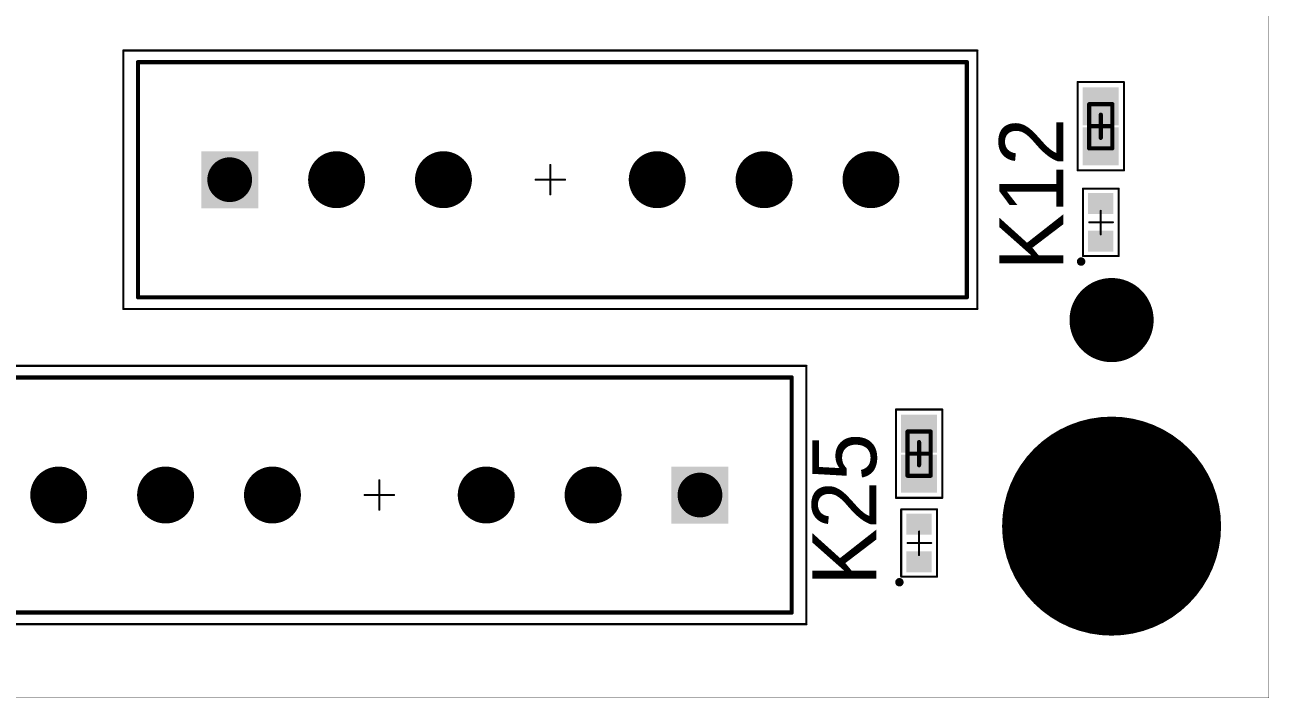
# Model space of a CAD drawing. Header units: millimetres. Extents: x 0 to 100, y 0 to 100.
# Drawn here: x 70.44 to 100.01, y 0 to 16 of the extents above; entities that cross this region are included whole.
import ezdxf

# ---------------------------------------------------------------- set-up
doc = ezdxf.new("R2010")
doc.units = ezdxf.units.MM
for name, color, linetype in [('BottomLayer', 5, 'Continuous'), ('BottomSolder', 6, 'Continuous'), ('Mechanical1', 6, 'Continuous'), ('Mechanical13', 56, 'Continuous'), ('Mechanical15', 56, 'Continuous'), ('MidLayer14', 9, 'Continuous'), ('MultiLayer', 9, 'Continuous'), ('PadHoleLayer', 156, 'Continuous'), ('TopLayer', 1, 'Continuous'), ('TopOverlay', 2, 'Continuous'), ('TopPaste', 8, 'Continuous'), ('TopSolder', 216, 'Continuous')]:
    doc.layers.add(name, color=color, linetype=linetype)

msp = doc.modelspace()

# ---------------------------------------------------------------- linework, layer by layer
at = {"layer": 'BottomLayer'}
for points, const_width in [([(77.563, 12.319, 1), (78.139, 12.319, 1)], 0.575), ([(80.103, 12.319, 1), (80.679, 12.319, 1)], 0.575), ([(85.183, 12.319, 1), (85.759, 12.319, 1)], 0.575), ([(87.723, 12.319, 1), (88.299, 12.319, 1)], 0.575), ([(90.263, 12.319, 1), (90.839, 12.319, 1)], 0.575), ([(95.019, 4.087, 1), (97.519, 4.087, 1)], 2.5), ([(70.959, 4.826, 1), (71.535, 4.826, 1)], 0.575), ([(73.499, 4.826, 1), (74.075, 4.826, 1)], 0.575), ([(76.039, 4.826, 1), (76.615, 4.826, 1)], 0.575), ([(81.119, 4.826, 1), (81.695, 4.826, 1)], 0.575), ([(83.659, 4.826, 1), (84.235, 4.826, 1)], 0.575)]:
    msp.add_lwpolyline(points, format="xyb", close=True, dxfattribs=dict(at, const_width=const_width))
for points in [[(74.736, 12.894), (74.736, 11.744), (75.886, 12.894), (75.886, 11.744)], [(87.062, 4.251), (87.062, 5.401), (85.912, 4.251), (85.912, 5.401)]]:
    msp.add_solid(points, dxfattribs=at)
at = {"layer": 'BottomSolder'}
for points, const_width in [([(77.513, 12.319, 1), (78.189, 12.319, 1)], 0.677), ([(80.053, 12.319, 1), (80.729, 12.319, 1)], 0.677), ([(85.133, 12.319, 1), (85.809, 12.319, 1)], 0.677), ([(87.673, 12.319, 1), (88.349, 12.319, 1)], 0.677), ([(90.213, 12.319, 1), (90.889, 12.319, 1)], 0.677), ([(94.968, 4.087, 1), (97.57, 4.087, 1)], 2.602), ([(70.909, 4.826, 1), (71.585, 4.826, 1)], 0.677), ([(73.449, 4.826, 1), (74.125, 4.826, 1)], 0.677), ([(75.989, 4.826, 1), (76.665, 4.826, 1)], 0.677), ([(81.069, 4.826, 1), (81.745, 4.826, 1)], 0.677), ([(83.609, 4.826, 1), (84.285, 4.826, 1)], 0.677)]:
    msp.add_lwpolyline(points, format="xyb", close=True, dxfattribs=dict(at, const_width=const_width))
for points in [[(74.634, 12.996), (74.634, 11.642), (75.988, 12.996), (75.988, 11.642)], [(87.164, 4.149), (87.164, 5.503), (85.81, 4.149), (85.81, 5.503)]]:
    msp.add_solid(points, dxfattribs=at)
at = {"layer": 'Mechanical1', "const_width": 0.0127}
for points in [[(100.006, 0.006), (100.006, 100.006)], [(0.006, 0.006), (100.006, 0.006)]]:
    msp.add_lwpolyline(points, dxfattribs=at)
at = {"layer": 'Mechanical1', "const_width": 0.00635}
msp.add_lwpolyline([(100.003, 0.006, 1), (100.01, 0.006, 1)], format="xyb", close=True, dxfattribs=at)
msp.add_lwpolyline([(100.003, 0.006, 1), (100.01, 0.006, 1)], format="xyb", close=True, dxfattribs=at)
msp.add_lwpolyline([(100.003, 0.006, 1), (100.01, 0.006, 1)], format="xyb", close=True, dxfattribs=at)
msp.add_lwpolyline([(100.003, 0.006, 1), (100.01, 0.006, 1)], format="xyb", close=True, dxfattribs=at)
at = {"layer": 'Mechanical13'}
for points, const_width in [([(73.131, 9.525), (73.131, 15.113)], 0.1), ([(73.131, 15.113), (92.831, 15.113)], 0.1), ([(92.831, 9.525), (92.831, 15.113)], 0.1), ([(95.737, 14.114), (96.287, 14.114)], 0.1), ([(95.737, 13.064), (95.737, 14.114)], 0.1), ([(96.287, 13.064), (96.287, 14.114)], 0.1), ([(95.737, 13.064), (96.287, 13.064)], 0.1), ([(95.587, 10.506), (95.587, 12.106)], 0.05), ([(95.587, 12.106), (96.437, 12.106)], 0.05), ([(96.437, 10.506), (96.437, 12.106)], 0.05), ([(95.587, 10.506), (96.437, 10.506)], 0.05), ([(73.131, 9.525), (92.831, 9.525)], 0.1), ([(68.967, 7.62), (88.667, 7.62)], 0.1), ([(88.667, 2.032), (88.667, 7.62)], 0.1), ([(91.419, 6.334), (91.969, 6.334)], 0.1), ([(91.419, 5.284), (91.419, 6.334)], 0.1), ([(91.969, 5.284), (91.969, 6.334)], 0.1), ([(91.419, 5.284), (91.969, 5.284)], 0.1), ([(91.269, 2.886), (91.269, 4.486)], 0.05), ([(91.269, 4.486), (92.119, 4.486)], 0.05), ([(92.119, 2.886), (92.119, 4.486)], 0.05), ([(91.269, 2.886), (92.119, 2.886)], 0.05), ([(68.967, 2.032), (88.667, 2.032)], 0.1)]:
    msp.add_lwpolyline(points, dxfattribs=dict(at, const_width=const_width))
for points, const_width in [([(73.106, 15.113, 1), (73.156, 15.113, 1)], 0.05), ([(73.106, 15.113, 1), (73.156, 15.113, 1)], 0.05), ([(92.806, 15.113, 1), (92.856, 15.113, 1)], 0.05), ([(92.806, 15.113, 1), (92.856, 15.113, 1)], 0.05), ([(95.712, 14.114, 1), (95.762, 14.114, 1)], 0.05), ([(95.712, 14.114, 1), (95.762, 14.114, 1)], 0.05), ([(96.262, 14.114, 1), (96.312, 14.114, 1)], 0.05), ([(96.262, 14.114, 1), (96.312, 14.114, 1)], 0.05), ([(95.712, 13.064, 1), (95.762, 13.064, 1)], 0.05), ([(95.712, 13.064, 1), (95.762, 13.064, 1)], 0.05), ([(96.262, 13.064, 1), (96.312, 13.064, 1)], 0.05), ([(96.262, 13.064, 1), (96.312, 13.064, 1)], 0.05), ([(95.575, 12.106, 1), (95.599, 12.106, 1)], 0.025), ([(95.575, 12.106, 1), (95.599, 12.106, 1)], 0.025), ([(96.425, 12.106, 1), (96.449, 12.106, 1)], 0.025), ([(96.425, 12.106, 1), (96.449, 12.106, 1)], 0.025), ([(95.575, 10.506, 1), (95.599, 10.506, 1)], 0.025), ([(95.575, 10.506, 1), (95.599, 10.506, 1)], 0.025), ([(96.425, 10.506, 1), (96.449, 10.506, 1)], 0.025), ([(96.425, 10.506, 1), (96.449, 10.506, 1)], 0.025), ([(73.106, 9.525, 1), (73.156, 9.525, 1)], 0.05), ([(73.106, 9.525, 1), (73.156, 9.525, 1)], 0.05), ([(92.806, 9.525, 1), (92.856, 9.525, 1)], 0.05), ([(92.806, 9.525, 1), (92.856, 9.525, 1)], 0.05), ([(88.642, 7.62, 1), (88.692, 7.62, 1)], 0.05), ([(88.642, 7.62, 1), (88.692, 7.62, 1)], 0.05), ([(91.394, 6.334, 1), (91.444, 6.334, 1)], 0.05), ([(91.394, 6.334, 1), (91.444, 6.334, 1)], 0.05), ([(91.944, 6.334, 1), (91.994, 6.334, 1)], 0.05), ([(91.944, 6.334, 1), (91.994, 6.334, 1)], 0.05), ([(91.394, 5.284, 1), (91.444, 5.284, 1)], 0.05), ([(91.394, 5.284, 1), (91.444, 5.284, 1)], 0.05), ([(91.944, 5.284, 1), (91.994, 5.284, 1)], 0.05), ([(91.944, 5.284, 1), (91.994, 5.284, 1)], 0.05), ([(91.257, 4.486, 1), (91.281, 4.486, 1)], 0.025), ([(91.257, 4.486, 1), (91.281, 4.486, 1)], 0.025), ([(92.107, 4.486, 1), (92.131, 4.486, 1)], 0.025), ([(92.107, 4.486, 1), (92.131, 4.486, 1)], 0.025), ([(91.257, 2.886, 1), (91.281, 2.886, 1)], 0.025), ([(91.257, 2.886, 1), (91.281, 2.886, 1)], 0.025), ([(92.107, 2.886, 1), (92.131, 2.886, 1)], 0.025), ([(92.107, 2.886, 1), (92.131, 2.886, 1)], 0.025), ([(88.642, 2.032, 1), (88.692, 2.032, 1)], 0.05), ([(88.642, 2.032, 1), (88.692, 2.032, 1)], 0.05)]:
    msp.add_lwpolyline(points, format="xyb", close=True, dxfattribs=dict(at, const_width=const_width))
at = {"layer": 'Mechanical15'}
for points, const_width in [([(72.781, 9.249), (72.781, 15.389)], 0.05), ([(72.781, 15.389), (93.081, 15.389)], 0.05), ([(93.081, 9.249), (93.081, 15.389)], 0.05), ([(95.462, 14.639), (96.562, 14.639)], 0.05), ([(95.462, 12.539), (95.462, 14.639)], 0.05), ([(96.562, 12.539), (96.562, 14.639)], 0.05), ([(96.012, 13.314), (96.012, 13.864)], 0.1), ([(95.737, 13.589), (96.287, 13.589)], 0.1), ([(82.931, 11.969), (82.931, 12.669)], 0.05), ([(95.462, 12.539), (96.562, 12.539)], 0.05), ([(82.581, 12.319), (83.281, 12.319)], 0.05), ([(95.587, 12.106), (96.437, 12.106)], 0.05), ([(95.587, 10.506), (95.587, 12.106)], 0.05), ([(96.437, 10.506), (96.437, 12.106)], 0.05), ([(96.012, 11.019), (96.012, 11.579)], 0.05), ([(95.739, 11.306), (96.299, 11.306)], 0.05), ([(95.587, 10.506), (96.437, 10.506)], 0.05), ([(72.781, 9.249), (93.081, 9.249)], 0.05), ([(68.717, 7.896), (89.017, 7.896)], 0.05), ([(89.017, 1.756), (89.017, 7.896)], 0.05), ([(91.144, 6.859), (92.244, 6.859)], 0.05), ([(91.144, 4.759), (91.144, 6.859)], 0.05), ([(92.244, 4.759), (92.244, 6.859)], 0.05), ([(91.694, 5.534), (91.694, 6.084)], 0.1), ([(91.419, 5.809), (91.969, 5.809)], 0.1), ([(78.867, 4.476), (78.867, 5.176)], 0.05), ([(78.517, 4.826), (79.217, 4.826)], 0.05), ([(91.144, 4.759), (92.244, 4.759)], 0.05), ([(91.269, 4.486), (92.119, 4.486)], 0.05), ([(91.269, 2.886), (91.269, 4.486)], 0.05), ([(92.119, 2.886), (92.119, 4.486)], 0.05), ([(91.694, 3.399), (91.694, 3.959)], 0.05), ([(91.421, 3.686), (91.981, 3.686)], 0.05), ([(91.269, 2.886), (92.119, 2.886)], 0.05), ([(68.717, 1.756), (89.017, 1.756)], 0.05)]:
    msp.add_lwpolyline(points, dxfattribs=dict(at, const_width=const_width))
for points, const_width in [([(72.768, 15.389, 1), (72.793, 15.389, 1)], 0.025), ([(72.768, 15.389, 1), (72.793, 15.389, 1)], 0.025), ([(93.069, 15.389, 1), (93.094, 15.389, 1)], 0.025), ([(93.069, 15.389, 1), (93.094, 15.389, 1)], 0.025), ([(95.45, 14.639, 1), (95.475, 14.639, 1)], 0.025), ([(95.45, 14.639, 1), (95.475, 14.639, 1)], 0.025), ([(96.55, 14.639, 1), (96.575, 14.639, 1)], 0.025), ([(96.55, 14.639, 1), (96.575, 14.639, 1)], 0.025), ([(95.987, 13.864, 1), (96.037, 13.864, 1)], 0.05), ([(95.712, 13.589, 1), (95.762, 13.589, 1)], 0.05), ([(96.262, 13.589, 1), (96.312, 13.589, 1)], 0.05), ([(95.987, 13.314, 1), (96.037, 13.314, 1)], 0.05), ([(82.918, 12.669, 1), (82.944, 12.669, 1)], 0.025), ([(95.45, 12.539, 1), (95.475, 12.539, 1)], 0.025), ([(95.45, 12.539, 1), (95.475, 12.539, 1)], 0.025), ([(96.55, 12.539, 1), (96.575, 12.539, 1)], 0.025), ([(96.55, 12.539, 1), (96.575, 12.539, 1)], 0.025), ([(82.568, 12.319, 1), (82.593, 12.319, 1)], 0.025), ([(83.269, 12.319, 1), (83.294, 12.319, 1)], 0.025), ([(95.575, 12.106, 1), (95.599, 12.106, 1)], 0.025), ([(95.575, 12.106, 1), (95.599, 12.106, 1)], 0.025), ([(96.425, 12.106, 1), (96.449, 12.106, 1)], 0.025), ([(96.425, 12.106, 1), (96.449, 12.106, 1)], 0.025), ([(82.918, 11.969, 1), (82.944, 11.969, 1)], 0.025), ([(96, 11.579, 1), (96.024, 11.579, 1)], 0.025), ([(95.727, 11.306, 1), (95.752, 11.306, 1)], 0.025), ([(96.287, 11.306, 1), (96.312, 11.306, 1)], 0.025), ([(96, 11.019, 1), (96.024, 11.019, 1)], 0.025), ([(95.575, 10.506, 1), (95.599, 10.506, 1)], 0.025), ([(95.575, 10.506, 1), (95.599, 10.506, 1)], 0.025), ([(96.425, 10.506, 1), (96.449, 10.506, 1)], 0.025), ([(96.425, 10.506, 1), (96.449, 10.506, 1)], 0.025), ([(72.768, 9.249, 1), (72.793, 9.249, 1)], 0.025), ([(72.768, 9.249, 1), (72.793, 9.249, 1)], 0.025), ([(93.069, 9.249, 1), (93.094, 9.249, 1)], 0.025), ([(93.069, 9.249, 1), (93.094, 9.249, 1)], 0.025), ([(89.005, 7.896, 1), (89.03, 7.896, 1)], 0.025), ([(89.005, 7.896, 1), (89.03, 7.896, 1)], 0.025), ([(91.132, 6.859, 1), (91.157, 6.859, 1)], 0.025), ([(91.132, 6.859, 1), (91.157, 6.859, 1)], 0.025), ([(92.232, 6.859, 1), (92.257, 6.859, 1)], 0.025), ([(92.232, 6.859, 1), (92.257, 6.859, 1)], 0.025), ([(91.669, 6.084, 1), (91.719, 6.084, 1)], 0.05), ([(91.394, 5.809, 1), (91.444, 5.809, 1)], 0.05), ([(91.944, 5.809, 1), (91.994, 5.809, 1)], 0.05), ([(91.669, 5.534, 1), (91.719, 5.534, 1)], 0.05), ([(78.854, 5.176, 1), (78.88, 5.176, 1)], 0.025), ([(78.504, 4.826, 1), (78.529, 4.826, 1)], 0.025), ([(79.205, 4.826, 1), (79.23, 4.826, 1)], 0.025), ([(91.132, 4.759, 1), (91.157, 4.759, 1)], 0.025), ([(91.132, 4.759, 1), (91.157, 4.759, 1)], 0.025), ([(92.232, 4.759, 1), (92.257, 4.759, 1)], 0.025), ([(92.232, 4.759, 1), (92.257, 4.759, 1)], 0.025), ([(78.854, 4.476, 1), (78.88, 4.476, 1)], 0.025), ([(91.257, 4.486, 1), (91.281, 4.486, 1)], 0.025), ([(91.257, 4.486, 1), (91.281, 4.486, 1)], 0.025), ([(92.107, 4.486, 1), (92.131, 4.486, 1)], 0.025), ([(92.107, 4.486, 1), (92.131, 4.486, 1)], 0.025), ([(91.682, 3.959, 1), (91.706, 3.959, 1)], 0.025), ([(91.409, 3.686, 1), (91.434, 3.686, 1)], 0.025), ([(91.969, 3.686, 1), (91.994, 3.686, 1)], 0.025), ([(91.682, 3.399, 1), (91.706, 3.399, 1)], 0.025), ([(91.257, 2.886, 1), (91.281, 2.886, 1)], 0.025), ([(91.257, 2.886, 1), (91.281, 2.886, 1)], 0.025), ([(92.107, 2.886, 1), (92.131, 2.886, 1)], 0.025), ([(92.107, 2.886, 1), (92.131, 2.886, 1)], 0.025), ([(89.005, 1.756, 1), (89.03, 1.756, 1)], 0.025), ([(89.005, 1.756, 1), (89.03, 1.756, 1)], 0.025)]:
    msp.add_lwpolyline(points, format="xyb", close=True, dxfattribs=dict(at, const_width=const_width))
at = {"layer": 'MidLayer14'}
for points, const_width in [([(75.045, 12.319, 1), (75.577, 12.319, 1)], 0.531), ([(77.563, 12.319, 1), (78.139, 12.319, 1)], 0.575), ([(80.103, 12.319, 1), (80.679, 12.319, 1)], 0.575), ([(85.183, 12.319, 1), (85.759, 12.319, 1)], 0.575), ([(87.723, 12.319, 1), (88.299, 12.319, 1)], 0.575), ([(90.263, 12.319, 1), (90.839, 12.319, 1)], 0.575), ([(95.019, 4.087, 1), (97.519, 4.087, 1)], 2.5), ([(70.959, 4.826, 1), (71.535, 4.826, 1)], 0.575), ([(73.499, 4.826, 1), (74.075, 4.826, 1)], 0.575), ([(76.039, 4.826, 1), (76.615, 4.826, 1)], 0.575), ([(81.119, 4.826, 1), (81.695, 4.826, 1)], 0.575), ([(83.659, 4.826, 1), (84.235, 4.826, 1)], 0.575), ([(86.221, 4.826, 1), (86.753, 4.826, 1)], 0.531)]:
    msp.add_lwpolyline(points, format="xyb", close=True, dxfattribs=dict(at, const_width=const_width))
at = {"layer": 'MultiLayer', "const_width": 0.575}
for points in [[(77.563, 12.319, 1), (78.139, 12.319, 1)], [(80.103, 12.319, 1), (80.679, 12.319, 1)], [(85.183, 12.319, 1), (85.759, 12.319, 1)], [(87.723, 12.319, 1), (88.299, 12.319, 1)], [(90.263, 12.319, 1), (90.839, 12.319, 1)]]:
    msp.add_lwpolyline(points, format="xyb", close=True, dxfattribs=at)
at = {"layer": 'PadHoleLayer'}
for points, const_width in [([(75.123, 12.319, 1), (75.499, 12.319, 1)], 0.375), ([(77.663, 12.319, 1), (78.039, 12.319, 1)], 0.375), ([(80.203, 12.319, 1), (80.579, 12.319, 1)], 0.375), ([(85.283, 12.319, 1), (85.659, 12.319, 1)], 0.375), ([(87.823, 12.319, 1), (88.199, 12.319, 1)], 0.375), ([(90.363, 12.319, 1), (90.739, 12.319, 1)], 0.375), ([(71.059, 4.826, 1), (71.435, 4.826, 1)], 0.375), ([(73.599, 4.826, 1), (73.975, 4.826, 1)], 0.375), ([(76.139, 4.826, 1), (76.515, 4.826, 1)], 0.375), ([(81.219, 4.826, 1), (81.595, 4.826, 1)], 0.375), ([(83.759, 4.826, 1), (84.135, 4.826, 1)], 0.375), ([(86.299, 4.826, 1), (86.675, 4.826, 1)], 0.375), ([(95.719, 4.087, 1), (96.819, 4.087, 1)], 1.1)]:
    msp.add_lwpolyline(points, format="xyb", close=True, dxfattribs=dict(at, const_width=const_width))
at = {"layer": 'TopLayer'}
msp.add_line((96.269, 8.983), (96.269, 8.983), dxfattribs=at)
for points, const_width in [([(77.563, 12.319, 1), (78.139, 12.319, 1)], 0.575), ([(80.103, 12.319, 1), (80.679, 12.319, 1)], 0.575), ([(85.183, 12.319, 1), (85.759, 12.319, 1)], 0.575), ([(87.723, 12.319, 1), (88.299, 12.319, 1)], 0.575), ([(90.263, 12.319, 1), (90.839, 12.319, 1)], 0.575), ([(96.769, 8.983, 1), (95.769, 8.983, 1)], 1), ([(95.519, 8.983, 1), (96.019, 8.983, 1)], 0.5), ([(96.019, 8.983, 1), (96.519, 8.983, 1)], 0.5), ([(96.519, 8.983, 1), (97.019, 8.983, 1)], 0.5), ([(95.019, 4.087, 1), (97.519, 4.087, 1)], 2.5), ([(70.959, 4.826, 1), (71.535, 4.826, 1)], 0.575), ([(73.499, 4.826, 1), (74.075, 4.826, 1)], 0.575), ([(76.039, 4.826, 1), (76.615, 4.826, 1)], 0.575), ([(81.119, 4.826, 1), (81.695, 4.826, 1)], 0.575), ([(83.659, 4.826, 1), (84.235, 4.826, 1)], 0.575)]:
    msp.add_lwpolyline(points, format="xyb", close=True, dxfattribs=dict(at, const_width=const_width))
for points in [[(95.687, 13.714), (96.337, 13.714), (95.687, 14.414), (96.337, 14.414)], [(95.687, 12.764), (96.337, 12.764), (95.687, 13.464), (96.337, 13.464)], [(74.736, 12.894), (74.736, 11.744), (75.886, 12.894), (75.886, 11.744)], [(96.312, 11.506), (96.312, 12.006), (95.712, 11.506), (95.712, 12.006)], [(96.312, 10.606), (96.312, 11.106), (95.712, 10.606), (95.712, 11.106)], [(91.369, 5.934), (92.019, 5.934), (91.369, 6.634), (92.019, 6.634)], [(91.369, 4.984), (92.019, 4.984), (91.369, 5.684), (92.019, 5.684)], [(87.062, 4.251), (87.062, 5.401), (85.912, 4.251), (85.912, 5.401)], [(91.994, 3.886), (91.994, 4.386), (91.394, 3.886), (91.394, 4.386)], [(91.994, 2.986), (91.994, 3.486), (91.394, 2.986), (91.394, 3.486)]]:
    msp.add_solid(points, dxfattribs=at)
at = {"layer": 'TopOverlay'}
for points, const_width in [([(95.595, 10.374, 1), (95.495, 10.374, 1)], 0.1), ([(95.47, 10.374, 1), (95.52, 10.374, 1)], 0.05), ([(95.57, 10.374, 1), (95.62, 10.374, 1)], 0.05), ([(91.277, 2.754, 1), (91.177, 2.754, 1)], 0.1), ([(91.152, 2.754, 1), (91.202, 2.754, 1)], 0.05), ([(91.252, 2.754, 1), (91.302, 2.754, 1)], 0.05)]:
    msp.add_lwpolyline(points, format="xyb", close=True, dxfattribs=dict(at, const_width=const_width))
at = {"layer": 'TopPaste'}
msp.add_lwpolyline([(96.269, 8.983, 1), (96.269, 8.983, 1)], format="xyb", close=True, dxfattribs=at)
for points in [[(95.687, 13.714), (96.337, 13.714), (95.687, 14.414), (96.337, 14.414)], [(95.687, 12.764), (96.337, 12.764), (95.687, 13.464), (96.337, 13.464)], [(96.312, 11.506), (96.312, 12.006), (95.712, 11.506), (95.712, 12.006)], [(96.312, 10.606), (96.312, 11.106), (95.712, 10.606), (95.712, 11.106)], [(91.369, 5.934), (92.019, 5.934), (91.369, 6.634), (92.019, 6.634)], [(91.369, 4.984), (92.019, 4.984), (91.369, 5.684), (92.019, 5.684)], [(91.994, 3.886), (91.994, 4.386), (91.394, 3.886), (91.394, 4.386)], [(91.994, 2.986), (91.994, 3.486), (91.394, 2.986), (91.394, 3.486)]]:
    msp.add_solid(points, dxfattribs=at)
at = {"layer": 'TopSolder'}
for points, const_width in [([(77.513, 12.319, 1), (78.189, 12.319, 1)], 0.677), ([(80.053, 12.319, 1), (80.729, 12.319, 1)], 0.677), ([(85.133, 12.319, 1), (85.809, 12.319, 1)], 0.677), ([(87.673, 12.319, 1), (88.349, 12.319, 1)], 0.677), ([(90.213, 12.319, 1), (90.889, 12.319, 1)], 0.677), ([(95.769, 8.983, 1), (96.769, 8.983, 1)], 1), ([(94.968, 4.087, 1), (97.57, 4.087, 1)], 2.602), ([(70.909, 4.826, 1), (71.585, 4.826, 1)], 0.677), ([(73.449, 4.826, 1), (74.125, 4.826, 1)], 0.677), ([(75.989, 4.826, 1), (76.665, 4.826, 1)], 0.677), ([(81.069, 4.826, 1), (81.745, 4.826, 1)], 0.677), ([(83.609, 4.826, 1), (84.285, 4.826, 1)], 0.677)]:
    msp.add_lwpolyline(points, format="xyb", close=True, dxfattribs=dict(at, const_width=const_width))
for points in [[(95.585, 13.612), (96.439, 13.612), (95.585, 14.516), (96.439, 14.516)], [(95.585, 12.662), (96.439, 12.662), (95.585, 13.566), (96.439, 13.566)], [(74.634, 12.996), (74.634, 11.642), (75.988, 12.996), (75.988, 11.642)], [(96.312, 11.506), (96.312, 12.006), (95.712, 11.506), (95.712, 12.006)], [(96.312, 10.606), (96.312, 11.106), (95.712, 10.606), (95.712, 11.106)], [(91.267, 5.832), (92.121, 5.832), (91.267, 6.736), (92.121, 6.736)], [(91.267, 4.882), (92.121, 4.882), (91.267, 5.786), (92.121, 5.786)], [(87.164, 4.149), (87.164, 5.503), (85.81, 4.149), (85.81, 5.503)], [(91.994, 3.886), (91.994, 4.386), (91.394, 3.886), (91.394, 4.386)], [(91.994, 2.986), (91.994, 3.486), (91.394, 2.986), (91.394, 3.486)]]:
    msp.add_solid(points, dxfattribs=at)

# ---------------------------------------------------------------- texts
at = {"layer": 'TopOverlay'}
for s, p in [('K12', (95.123, 10.161)), ('K25', (90.678, 2.668))]:
    msp.add_text(s, height=1.524, rotation=90, dxfattribs=at).set_placement(p)

doc.saveas('drawing.dxf')
